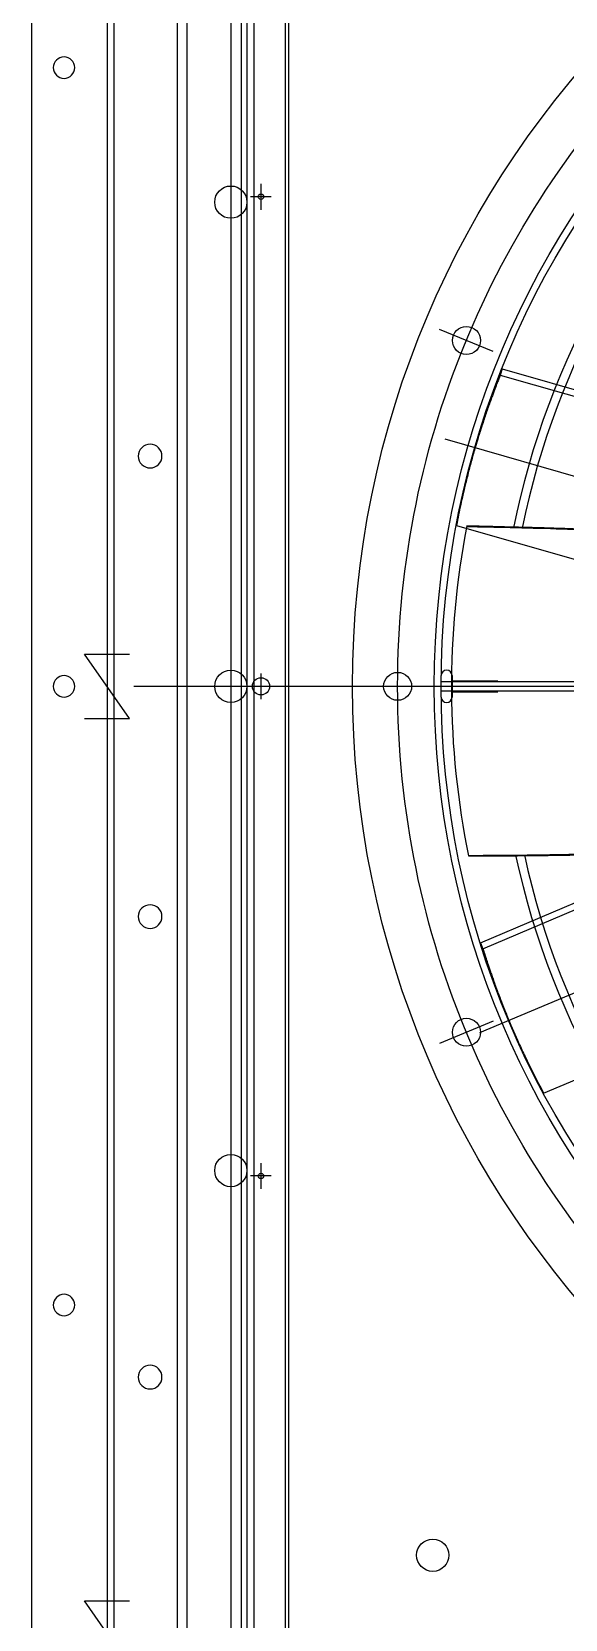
# Model space of a CAD drawing. Header units: millimetres. Extents: x 89978 to 501025, y -351975 to 835730.
# Drawn here: x 96951 to 97199, y -99220 to -98482 of the extents above; entities that cross this region are included whole.
import ezdxf

# ---------------------------------------------------------------- set-up
doc = ezdxf.new("R2010")
doc.units = ezdxf.units.MM
doc.header["$LTSCALE"] = 150
doc.linetypes.add('CENTER', pattern=[50.8, 31.75, -6.35, 6.35, -6.35])
doc.linetypes.add('DIVIDEX2', pattern=[63.5, 25.4, -12.7, 0, -12.7, 0, -12.7])
doc.layers.add('------00 Load Bank', color=3, linetype='Continuous')

# ---------------------------------------------------------------- blocks, each defined once
blk = doc.blocks.new('A$Cd768ecee')
at = {"color": 0}
for p, q in [((1180, 0), (1180, 1180)), ((1145, 1145), (1145, 35)), ((1141.8, 1141.8), (1141.8, 38.2)), ((1080, 1080), (1080, 100)), ((1076.8, 1076.8), (1076.8, 103.2))]:
    blk.add_line(p, q, dxfattribs=at)
for points in [[(1155.42, 575), (1134.58, 575), (1155.42, 605), (1134.58, 605)], [(1155.42, 135), (1134.58, 135), (1155.42, 165), (1134.58, 165)]]:
    blk.add_lwpolyline(points, dxfattribs=at)
for centre, radius in [((1165, 877.5), 5), ((1125, 697), 5.5), ((1165, 590), 5), ((1125, 483), 5.5), ((1165, 302.5), 5), ((1125, 269), 5.5)]:
    blk.add_circle(centre, radius, dxfattribs=at)
blk = doc.blocks.new('A$Ca2785acc')
at = {"color": 0}
for p, q in [((963, 980), (963, 35)), ((964.6, 978.4), (964.6, 36.6)), ((985, 980), (985, 35)), ((976, 729), (976, 741)), ((971.2, 735), (980.8, 735)), ((976, 501.5), (976, 513.5)), ((971.2, 507.5), (980.8, 507.5)), ((976, 274), (976, 286)), ((971.2, 280), (980.8, 280))]:
    blk.add_line(p, q, dxfattribs=at)
for centre, radius in [((976, 735), 1.25), ((976, 507.5), 4), ((976, 280), 1.25)]:
    blk.add_circle(centre, radius, dxfattribs=at)
blk = doc.blocks.new('A$C02650c35')
at = {"color": 0, "linetype": 'CENTER'}
for p, q in [((522.5, 1085), (522.5, 0)), ((366.94, 166.94), (356.61, 142)), ((678.06, 166.94), (688.39, 142)), ((522.5, 136), (522.5, 109)), ((25, 45), (1020, 45))]:
    blk.add_line(p, q, dxfattribs=at)
at = {"color": 0, "linetype": 'Continuous'}
for p, q in [((520.25, 142.71), (520.25, 406)), ((524.75, 406), (524.75, 142.71)), ((517.5, 147.77), (527.5, 147.77)), ((515, 145.23), (515, 145.27)), ((524.75, 142.71), (520.25, 142.71)), ((530, 145.27), (530, 145.23))]:
    blk.add_line(p, q, dxfattribs=at)
at = {"color": 0, "linetype": 'DIVIDEX2', "ltscale": 0.5}
for p, q in [((683.42, 160.68), (583.13, 398.64)), ((407.49, 144.44), (479.17, 392.52))]:
    blk.add_line(p, q, dxfattribs=at)
at = {"color": 0, "linetype": 'Continuous', "lineweight": 25}
for p, q in [((711.53, 190.32), (621.08, 403.41)), ((375, 171.01), (438.86, 393.73)), ((377.88, 170.19), (441.74, 392.91)), ((447.77, 149.85), (511.58, 372.37)), ((641.65, 160.97), (551.12, 374.25)), ((644.41, 162.14), (553.88, 375.42)), ((375, 171.01), (377.88, 170.19)), ((677.46, 174.06), (679.89, 175.09)), ((679.89, 175.09), (679.94, 175.11)), ((411.06, 158.65), (413.6, 157.92)), ((413.6, 157.92), (413.65, 157.91)), ((641.65, 160.97), (644.41, 162.14))]:
    blk.add_line(p, q, dxfattribs=at)
at = {"color": 0}
for p, q in [((520, 147.77), (520, 169.01)), ((525, 147.77), (525, 169.01)), ((0, 24.5), (1045, 24.5)), ((4.5, 20), (1040.5, 20)), ((10, 20), (1035, 20))]:
    blk.add_line(p, q, dxfattribs=at)
for centre, radius in [((522.5, 542.5), 441), ((522.5, 542.5), 403), ((522.5, 542.5), 399.8), ((361.77, 154.47), 6.5), ((361.77, 154.47), 6.5), ((683.23, 154.47), 6.5), ((683.23, 154.47), 6.5), ((926.25, 138.81), 7.5), ((926.25, 138.81), 7.5), ((522.5, 122.5), 6.5), ((522.5, 122.5), 6.5), ((297.5, 45), 7.5), ((522.5, 45), 7.5), ((747.5, 45), 7.5)]:
    blk.add_circle(centre, radius, dxfattribs=at)
at = {"color": 0, "linetype": 'CENTER'}
blk.add_circle((522.5, 542.5), 420, dxfattribs=at)
blk.add_circle((522.5, 542.5), 420, dxfattribs=at)
at = {"color": 0}
for radius, start, end in [(369.5, 282.24357, 318.52014), (373.5, 282.11711, 318.62922), (373.5, 222.11711, 258.62922), (369.5, 222.24357, 258.52014), (395, 259.1258, 281.51219)]:
    blk.add_arc((522.5, 542.5), radius, start, end, dxfattribs=at)
at = {"color": 0, "linetype": 'Continuous'}
for centre, start, end in [((517.5, 145.27), 90, 180), ((527.5, 145.27), 0, 90), ((517.5, 145.23), 180, 269.27892), ((527.5, 145.23), 270.72108, 0)]:
    blk.add_arc(centre, 2.5, start, end, dxfattribs=at)
at = {"color": 0, "linetype": 'Continuous', "lineweight": 25}
for points, knots in [([(601.07, 155.39), (601.01, 164.47), (600.88, 182.95), (600.44, 210.8), (599.48, 238.93), (597.78, 266.98), (595.06, 294.74), (591.4, 322.22), (587.12, 349.44), (582.41, 376.61), (579.17, 394.71), (577.55, 403.76)], [0.0040453, 0.0040453, 0.0040453, 0.0040453, 0.1120904, 0.224186, 0.3362006, 0.4480891, 0.5598872, 0.6697434, 0.7797254, 0.8898282, 1, 1, 1, 1]), ([(601.33, 155.45), (601.31, 158.8), (601.28, 165.95), (601.2, 176.46), (601.11, 186.56), (601, 195.39), (600.88, 202.95), (600.71, 212.04), (600.42, 223.2), (599.9, 237.85), (599.12, 253.59), (597.97, 270.39), (596.38, 287.85), (594.28, 306.23), (592.21, 321.6), (590.5, 333.36), (589.35, 340.92), (588.27, 347.84), (587.34, 353.69), (586.49, 358.89), (585.65, 364.01), (584.7, 369.76), (583.61, 376.27), (582.41, 383.37), (581.16, 390.79), (580, 397.63), (579.27, 401.97), (578.96, 403.81)], [0.004054, 0.004054, 0.004054, 0.004054, 0.044055, 0.0892389, 0.1294144, 0.1645669, 0.1946506, 0.2196261, 0.2731864, 0.3280385, 0.3947317, 0.4616638, 0.5294155, 0.6044734, 0.683072, 0.7151603, 0.7467466, 0.7747501, 0.7989803, 0.8176563, 0.837837, 0.8611081, 0.8874794, 0.916906, 0.9473172, 0.9775846, 1, 1, 1, 1]), ([(471.43, 347.08), (471.25, 346.42), (470.49, 343.74), (469.21, 339.06), (467.58, 332.97), (465.96, 326.75), (464.46, 320.75), (463.08, 315.01), (461.87, 309.81), (460.81, 305.01), (459.94, 300.91), (459.24, 297.52), (458.61, 294.35), (457.95, 290.89), (457.18, 286.71), (455.95, 279.61), (454.49, 269.91), (453.01, 257.97), (451.86, 246.47), (451, 235.6), (450.45, 227.18), (450.09, 220.63), (449.82, 215.37), (449.55, 209.14), (449.27, 201.91), (449, 193.74), (448.74, 184.64), (448.48, 174.62), (448.24, 164.5), (448.06, 157.71), (447.98, 154.59)], [0, 0, 0, 0, 0.0105993, 0.042715, 0.074456, 0.1073437, 0.1413731, 0.1694151, 0.1979263, 0.223438, 0.2448649, 0.2622189, 0.2766961, 0.2944954, 0.3162608, 0.341978, 0.4051023, 0.466824, 0.5267457, 0.5825963, 0.6340774, 0.6563171, 0.6830925, 0.7149493, 0.751887, 0.7939052, 0.84012, 0.8912343, 0.9472267, 0.994836, 0.994836, 0.994836, 0.994836]), ([(471.51, 347.11), (469.65, 340.32), (465.77, 326.17), (460.68, 304.51), (456.37, 282.19), (453.36, 260.19), (451.38, 238.59), (450.13, 217.38), (449.34, 196.13), (448.83, 175.18), (448.5, 161.3), (448.34, 154.52)], [0, 0, 0, 0, 0.1081379, 0.2251135, 0.3413954, 0.4570616, 0.5657729, 0.6743483, 0.7829008, 0.8914823, 0.994843, 0.994843, 0.994843, 0.994843]), ([(679.94, 175.11), (680.84, 175.5), (682.65, 176.28), (685.47, 177.53), (688.38, 178.84), (691.37, 180.22), (694.74, 181.81), (698.51, 183.63), (702.73, 185.73), (707.05, 187.94), (710.04, 189.53), (711.53, 190.32)], [0, 0, 0, 0, 0.098219, 0.196459, 0.294698, 0.393098, 0.491499, 0.618442, 0.745384, 0.872692, 1, 1, 1, 1]), ([(375, 171.01), (375.01, 171.01), (375.03, 171), (375.2, 170.93), (375.47, 170.83), (375.85, 170.67), (376.4, 170.46), (377.16, 170.16), (378.18, 169.76), (379.4, 169.3), (380.81, 168.76), (382.42, 168.15), (384.08, 167.53), (385.72, 166.93), (387.3, 166.36), (389, 165.75), (391.07, 165.03), (393.58, 164.16), (396.6, 163.14), (399.86, 162.07), (403.35, 160.97), (407.06, 159.82), (409.73, 159.04), (411.06, 158.65)], [0, 0, 0, 0, 0.038794, 0.077595, 0.116396, 0.155256, 0.194116, 0.245886, 0.297665, 0.349435, 0.401519, 0.453611, 0.505695, 0.544496, 0.583297, 0.622156, 0.661015, 0.717306, 0.773608, 0.829899, 0.886596, 0.943304, 1, 1, 1, 1]), ([(377.88, 170.19), (377.89, 170.18), (377.91, 170.17), (378.08, 170.11), (378.35, 170), (378.73, 169.85), (379.27, 169.64), (380.02, 169.34), (381.03, 168.95), (382.23, 168.48), (383.63, 167.95), (385.22, 167.35), (386.99, 166.69), (388.96, 165.96), (391.16, 165.17), (393.58, 164.32), (396.25, 163.4), (399.12, 162.43), (402, 161.48), (404.85, 160.57), (407.62, 159.71), (410.52, 158.82), (412.57, 158.22), (413.6, 157.92)], [0, 0, 0, 0, 0.03878, 0.077567, 0.116355, 0.1552, 0.194046, 0.245833, 0.297636, 0.34944, 0.401226, 0.453012, 0.504815, 0.556618, 0.608404, 0.662492, 0.7166, 0.770707, 0.824794, 0.868554, 0.912313, 0.956156, 1, 1, 1, 1]), ([(641.65, 160.97), (641.66, 160.98), (641.68, 160.98), (641.86, 161.04), (642.14, 161.12), (642.53, 161.25), (643.09, 161.43), (643.87, 161.67), (644.91, 162.01), (646.15, 162.41), (647.59, 162.88), (649.23, 163.42), (650.9, 163.98), (652.56, 164.55), (654.15, 165.1), (655.84, 165.7), (657.91, 166.43), (660.41, 167.34), (663.4, 168.45), (666.6, 169.67), (670.01, 171.01), (673.62, 172.46), (676.18, 173.53), (677.46, 174.06)], [0, 0, 0, 0, 0.038794, 0.077595, 0.116396, 0.155256, 0.194116, 0.245886, 0.297665, 0.349435, 0.401519, 0.453611, 0.505695, 0.544496, 0.583297, 0.622156, 0.661015, 0.717306, 0.773608, 0.829899, 0.886596, 0.943304, 1, 1, 1, 1]), ([(644.41, 162.14), (644.42, 162.15), (644.44, 162.15), (644.62, 162.21), (644.89, 162.29), (645.28, 162.42), (645.84, 162.59), (646.61, 162.83), (647.64, 163.16), (648.87, 163.56), (650.29, 164.02), (651.9, 164.56), (653.7, 165.16), (655.68, 165.84), (657.89, 166.6), (660.31, 167.46), (662.96, 168.43), (665.8, 169.48), (668.64, 170.56), (671.42, 171.64), (674.12, 172.72), (676.93, 173.86), (678.9, 174.68), (679.89, 175.09)], [0, 0, 0, 0, 0.03878, 0.077567, 0.116355, 0.1552, 0.194046, 0.245833, 0.297636, 0.34944, 0.401226, 0.453012, 0.504815, 0.556618, 0.608404, 0.662492, 0.7166, 0.770707, 0.824794, 0.868554, 0.912313, 0.956156, 1, 1, 1, 1]), ([(413.65, 157.91), (414.59, 157.64), (416.49, 157.11), (419.47, 156.3), (422.55, 155.49), (425.75, 154.68), (429.37, 153.8), (433.45, 152.84), (438.04, 151.82), (442.79, 150.81), (446.11, 150.17), (447.77, 149.85)], [0, 0, 0, 0, 0.098219, 0.196459, 0.294698, 0.393098, 0.491499, 0.618442, 0.745384, 0.872692, 1, 1, 1, 1])]:
    blk.add_open_spline(points, degree=3, knots=knots, dxfattribs=at)

msp = doc.modelspace()

# ---------------------------------------------------------------- block references
at = {"layer": '------00 Load Bank', "xscale": -1}
msp.add_blockref('A$Cd768ecee', (98131.23, -99376.41, 0), dxfattribs=at)
at = {"layer": '------00 Load Bank'}
for name, p, rotation in [('A$C02650c35', (96998.73, -98263.91, 0), 270), ('A$Ca2785acc', (98033.73, -98278.91, 0), 180), ('A$Ca2785acc', (98033.73, -98278.91, 0), 180)]:
    msp.add_blockref(name, p, dxfattribs=dict(at, rotation=rotation))

doc.saveas('drawing.dxf')
